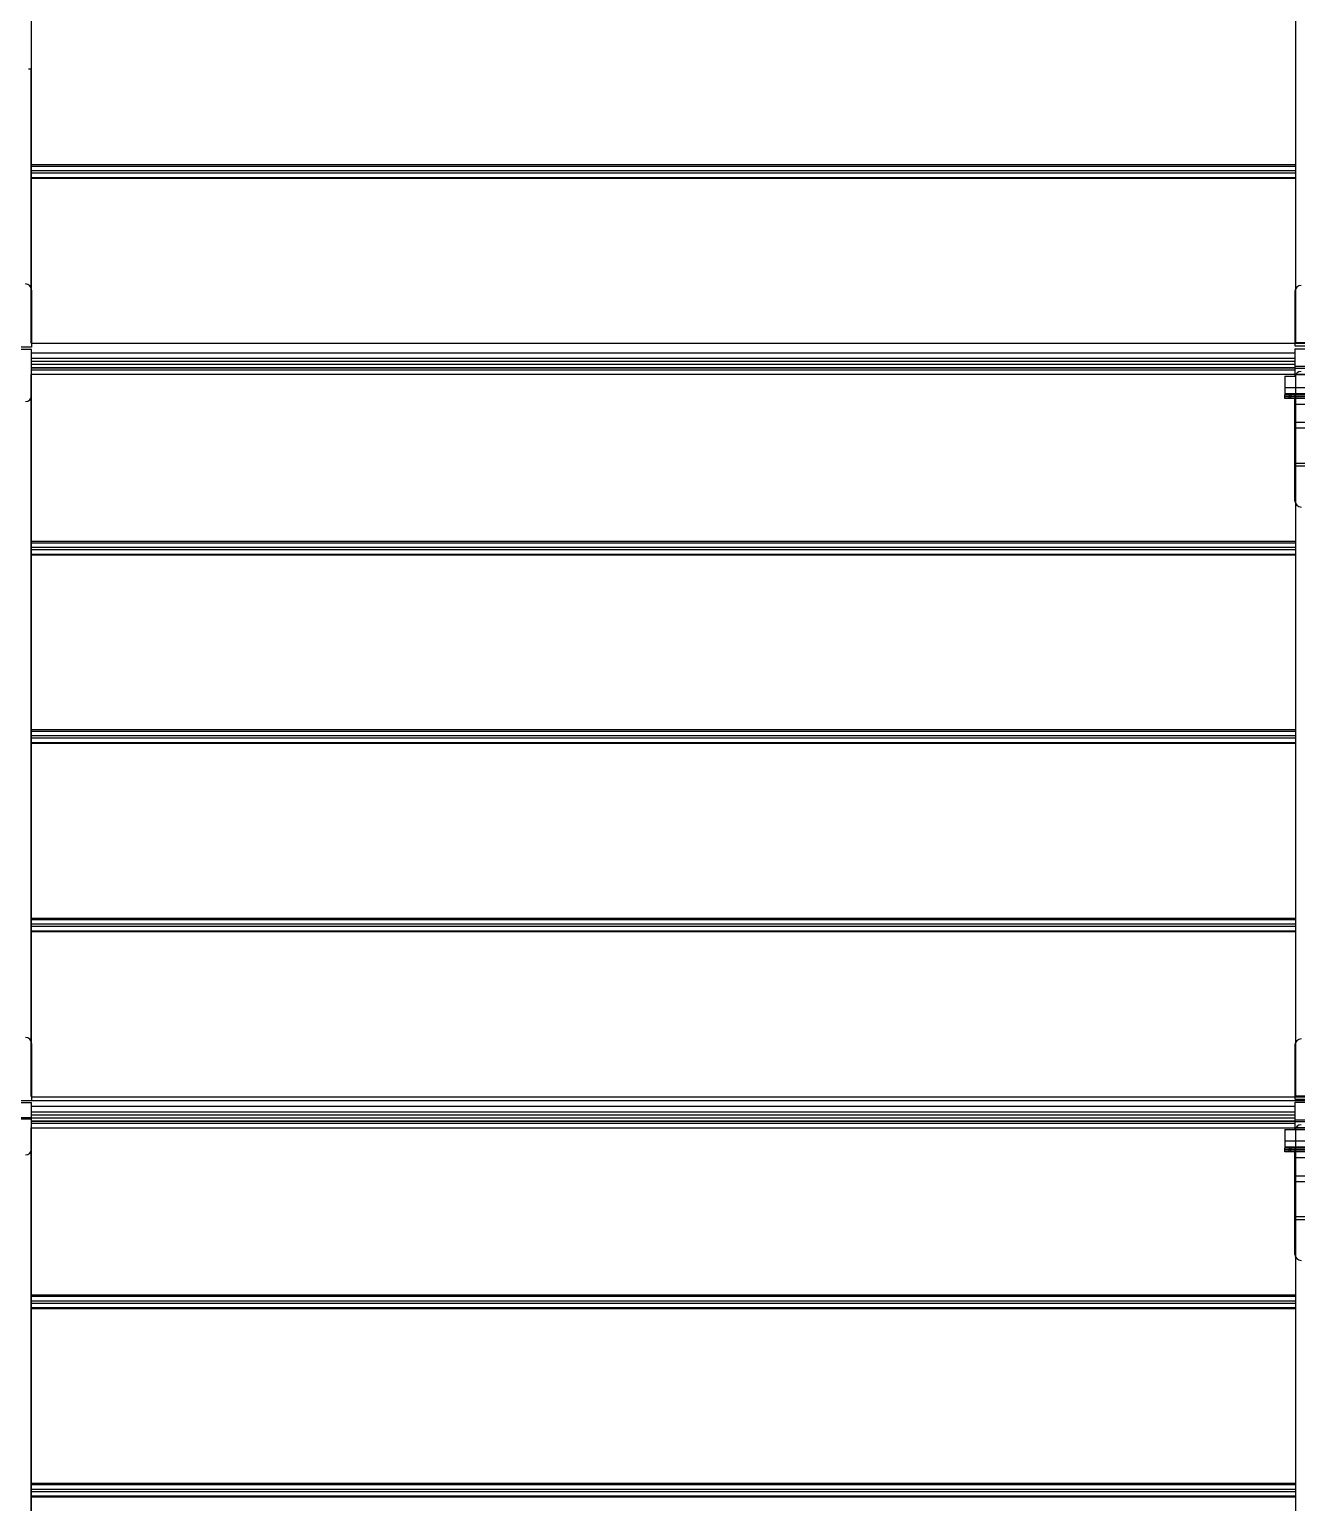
# Model space of a CAD drawing. Header units: millimetres. Extents: x 21899 to 38731, y -5425 to 3612.
# Drawn here: x 24223 to 25064, y -4400 to -3423 of the extents above; entities that cross this region are included whole.
import ezdxf

# ---------------------------------------------------------------- set-up
doc = ezdxf.new("R2010")
doc.units = ezdxf.units.MM

msp = doc.modelspace()

# ---------------------------------------------------------------- linework, layer by layer
at = {"color": 7, "linetype": 'Continuous'}
for p, q in [((25063.57, -3630.47), (25063.57, -3151.27)), ((24224.26, -3539.77), (24224.26, -3343.47)), ((24224.26, -3448.97), (24222.26, -3448.97)), ((24224.26, -3630.67), (24224.26, -3539.77)), ((24223.96, -3630.67), (24224.26, -3630.67)), ((25063.07, -3632.47), (25078.57, -3632.47)), ((25063.07, -3634.47), (25077.57, -3634.47)), ((25063.07, -3634.47), (25063.07, -3652.67)), ((25127.07, -3630.47), (25063.57, -3630.47)), ((25127.07, -3630.47), (25063.57, -3630.47)), ((25027.76, -3637.42), (24224.26, -3637.42)), ((25027.76, -3642.97), (24224.26, -3642.97)), ((25063.07, -3637.42), (25017.57, -3637.42)), ((25063.07, -3642.97), (25017.57, -3642.97)), ((24223.96, -3651.47), (24224.26, -3651.47)), ((25027.76, -3647.05), (24224.26, -3647.05)), ((24224.26, -4130.67), (24224.26, -3651.47)), ((25063.07, -3647.05), (25017.57, -3647.05)), ((25063.57, -4130.47), (25063.57, -3651.27)), ((25063.57, -3651.47), (25125.57, -3651.47)), ((25063.57, -3651.47), (25125.57, -3651.47)), ((25056.27, -3667.47), (25056.27, -3664.97)), ((25063.27, -3666.17), (25063.27, -3664.97)), ((25130.27, -3666.17), (25056.27, -3666.17)), ((25090.22, -3666.27), (25056.27, -3666.27)), ((25063.27, -3667.47), (25063.27, -3666.27)), ((24223.96, -4130.67), (24224.26, -4130.67)), ((25063.07, -4132.47), (25078.57, -4132.47)), ((25063.07, -4134.47), (25077.57, -4134.47)), ((25063.07, -4134.47), (25063.07, -4152.67)), ((25127.07, -4130.47), (25063.57, -4130.47)), ((25127.07, -4130.47), (25063.57, -4130.47)), ((25027.76, -4137.42), (24224.26, -4137.42)), ((25027.76, -4142.97), (24224.26, -4142.97)), ((25063.07, -4137.42), (25017.57, -4137.42)), ((25063.07, -4142.97), (25017.57, -4142.97)), ((24223.96, -4151.47), (24224.26, -4151.47)), ((25027.76, -4147.05), (24224.26, -4147.05)), ((24224.26, -4233.21), (24224.26, -4151.47)), ((25063.07, -4147.05), (25017.57, -4147.05)), ((25063.57, -4233.21), (25063.57, -4151.27)), ((25063.57, -4151.47), (25125.57, -4151.47)), ((25063.57, -4151.47), (25125.57, -4151.47)), ((25056.27, -4167.47), (25056.27, -4164.97)), ((25130.27, -4166.17), (25056.27, -4166.17)), ((25090.22, -4166.27), (25056.27, -4166.27)), ((25063.27, -4166.17), (25063.27, -4164.97)), ((25063.27, -4167.47), (25063.27, -4166.27)), ((24224.26, -4755.67), (24224.26, -4233.21)), ((25063.57, -4755.47), (25063.57, -4233.21))]:
    msp.add_line(p, q, dxfattribs=at)
at = {"color": 9, "linetype": 'Continuous'}
for p, q in [((24223.96, -3539.77), (24223.96, -3448.97)), ((25027.76, -3512.45), (24224.26, -3512.45)), ((24224.26, -3513.22), (25027.76, -3513.22)), ((24224.26, -3516.19), (25027.76, -3516.19)), ((24224.26, -3517.74), (25027.76, -3517.74)), ((25063.57, -3512.45), (25017.57, -3512.45)), ((25017.57, -3513.22), (25063.57, -3513.22)), ((25017.57, -3516.19), (25063.57, -3516.19)), ((25017.57, -3517.74), (25063.57, -3517.74)), ((24224.26, -3520.71), (25027.76, -3520.71)), ((25027.76, -3521.49), (24224.26, -3521.49)), ((25017.57, -3520.71), (25063.57, -3520.71)), ((25063.57, -3521.49), (25017.57, -3521.49)), ((24223.96, -3630.67), (24223.96, -3539.77)), ((25027.76, -3631.04), (24224.26, -3631.04)), ((25125.57, -3631.04), (25017.57, -3631.04)), ((25027.76, -3637.32), (24224.26, -3637.32)), ((25027.76, -3640.97), (24224.26, -3640.97)), ((24224.26, -3644.75), (25027.76, -3644.75)), ((25063.07, -3637.32), (25017.57, -3637.32)), ((25063.07, -3640.97), (25017.57, -3640.97)), ((25017.57, -3644.75), (25063.07, -3644.75)), ((25063.07, -3646.09), (25077.57, -3646.09)), ((24223.96, -4130.67), (24223.96, -3651.47)), ((24224.26, -3647.08), (25027.76, -3647.08)), ((24224.26, -3648.46), (25027.76, -3648.46)), ((24224.26, -3651.38), (25027.76, -3651.38)), ((25017.57, -3647.08), (25063.07, -3647.08)), ((25017.57, -3648.46), (25063.07, -3648.46)), ((25017.57, -3651.38), (25063.57, -3651.38)), ((25063.07, -3647.31), (25077.57, -3647.31)), ((25056.27, -3660.07), (25071.96, -3660.07)), ((25056.27, -3664.17), (25070.56, -3664.17)), ((25059.27, -3664.97), (25059.27, -3666.17)), ((25060.27, -3664.97), (25060.27, -3666.17)), ((25059.27, -3667.47), (25059.27, -3666.27)), ((25060.27, -3667.47), (25060.27, -3666.27)), ((25123.07, -3671.47), (25063.07, -3671.47)), ((25123.07, -3683.47), (25063.07, -3683.47)), ((25123.07, -3687.21), (25063.07, -3687.21)), ((25123.07, -3710.6), (25063.07, -3710.6)), ((25123.07, -3712.47), (25063.07, -3712.47)), ((25027.76, -3762.45), (24224.26, -3762.45)), ((24224.26, -3763.22), (25027.76, -3763.22)), ((25063.57, -3762.45), (25017.57, -3762.45)), ((25017.57, -3763.22), (25063.57, -3763.22)), ((24224.26, -3766.19), (25027.76, -3766.19)), ((24224.26, -3767.74), (25027.76, -3767.74)), ((24224.26, -3770.71), (25027.76, -3770.71)), ((25027.76, -3771.49), (24224.26, -3771.49)), ((25017.57, -3766.19), (25063.57, -3766.19)), ((25017.57, -3767.74), (25063.57, -3767.74)), ((25017.57, -3770.71), (25063.57, -3770.71)), ((25063.57, -3771.49), (25017.57, -3771.49)), ((25027.76, -3887.45), (24224.26, -3887.45)), ((24224.26, -3888.22), (25027.76, -3888.22)), ((25063.57, -3887.45), (25017.57, -3887.45)), ((25017.57, -3888.22), (25063.57, -3888.22)), ((24224.26, -3891.19), (25027.76, -3891.19)), ((24224.26, -3892.74), (25027.76, -3892.74)), ((24224.26, -3895.71), (25027.76, -3895.71)), ((25027.76, -3896.49), (24224.26, -3896.49)), ((25017.57, -3891.19), (25063.57, -3891.19)), ((25017.57, -3892.74), (25063.57, -3892.74)), ((25017.57, -3895.71), (25063.57, -3895.71)), ((25063.57, -3896.49), (25017.57, -3896.49)), ((25027.76, -4012.45), (24224.26, -4012.45)), ((24224.26, -4013.22), (25027.76, -4013.22)), ((24224.26, -4016.19), (25027.76, -4016.19)), ((24224.26, -4017.74), (25027.76, -4017.74)), ((25063.57, -4012.45), (25017.57, -4012.45)), ((25017.57, -4013.22), (25063.57, -4013.22)), ((25017.57, -4016.19), (25063.57, -4016.19)), ((25017.57, -4017.74), (25063.57, -4017.74)), ((24224.26, -4020.71), (25027.76, -4020.71)), ((25027.76, -4021.49), (24224.26, -4021.49)), ((25017.57, -4020.71), (25063.57, -4020.71)), ((25063.57, -4021.49), (25017.57, -4021.49)), ((25027.76, -4133.48), (24213.47, -4133.48)), ((25027.76, -4131.04), (24224.26, -4131.04)), ((25125.57, -4131.04), (25017.57, -4131.04)), ((25125.57, -4133.48), (25017.57, -4133.48)), ((24213.76, -4144.62), (24224.26, -4144.62)), ((25027.76, -4137.32), (24224.26, -4137.32)), ((25027.76, -4140.97), (24224.26, -4140.97)), ((24224.26, -4144.75), (25027.76, -4144.75)), ((25063.07, -4137.32), (25017.57, -4137.32)), ((25063.07, -4140.97), (25017.57, -4140.97)), ((25017.57, -4144.75), (25063.07, -4144.75)), ((24213.76, -4145.56), (24224.26, -4145.56)), ((24223.96, -4233.21), (24223.96, -4151.47)), ((24224.26, -4147.08), (25027.76, -4147.08)), ((24224.26, -4148.46), (25027.76, -4148.46)), ((24224.26, -4151.38), (25027.76, -4151.38)), ((25017.57, -4147.08), (25063.07, -4147.08)), ((25017.57, -4148.46), (25063.07, -4148.46)), ((25017.57, -4151.38), (25063.57, -4151.38)), ((25063.07, -4146.09), (25077.57, -4146.09)), ((25063.07, -4147.31), (25077.57, -4147.31)), ((25056.27, -4160.07), (25071.96, -4160.07)), ((25056.27, -4164.17), (25070.56, -4164.17)), ((25059.27, -4164.97), (25059.27, -4166.17)), ((25059.27, -4167.47), (25059.27, -4166.27)), ((25060.27, -4164.97), (25060.27, -4166.17)), ((25060.27, -4167.47), (25060.27, -4166.27)), ((25123.07, -4171.47), (25063.07, -4171.47)), ((25123.07, -4183.47), (25063.07, -4183.47)), ((25123.07, -4187.21), (25063.07, -4187.21)), ((25123.07, -4210.6), (25063.07, -4210.6)), ((25123.07, -4212.47), (25063.07, -4212.47)), ((24223.96, -4755.67), (24223.96, -4233.21)), ((25027.76, -4262.45), (24224.26, -4262.45)), ((24224.26, -4263.22), (25027.76, -4263.22)), ((24224.26, -4266.19), (25027.76, -4266.19)), ((24224.26, -4267.74), (25027.76, -4267.74)), ((24224.26, -4270.71), (25027.76, -4270.71)), ((25027.76, -4271.49), (24224.26, -4271.49)), ((25063.57, -4262.45), (25017.57, -4262.45)), ((25017.57, -4263.22), (25063.57, -4263.22)), ((25017.57, -4266.19), (25063.57, -4266.19)), ((25017.57, -4267.74), (25063.57, -4267.74)), ((25017.57, -4270.71), (25063.57, -4270.71)), ((25063.57, -4271.49), (25017.57, -4271.49)), ((25027.76, -4387.45), (24224.26, -4387.45)), ((24224.26, -4388.22), (25027.76, -4388.22)), ((25063.57, -4387.45), (25017.57, -4387.45)), ((25017.57, -4388.22), (25063.57, -4388.22)), ((24224.26, -4391.19), (25027.76, -4391.19)), ((24224.26, -4392.74), (25027.76, -4392.74)), ((24224.26, -4395.71), (25027.76, -4395.71)), ((25027.76, -4396.49), (24224.26, -4396.49)), ((25017.57, -4391.19), (25063.57, -4391.19)), ((25017.57, -4392.74), (25063.57, -4392.74)), ((25017.57, -4395.71), (25063.57, -4395.71)), ((25063.57, -4396.49), (25017.57, -4396.49))]:
    msp.add_line(p, q, dxfattribs=at)
at = {"color": 3, "linetype": 'Continuous'}
for p, q in [((24224.26, -3595.47), (24224.26, -3633.47)), ((24224.26, -3633.47), (24213.56, -3633.47)), ((24213.76, -3634.77), (24224.26, -3634.77)), ((24224.26, -3665.47), (24224.26, -3634.77)), ((25056.27, -3652.67), (25063.07, -3652.67)), ((25056.27, -3652.67), (25056.27, -3664.97)), ((25063.57, -3651.27), (25125.57, -3651.27)), ((25063.57, -3651.27), (25125.57, -3651.27)), ((25130.27, -3664.97), (25056.27, -3664.97)), ((25062.98, -3667.47), (25056.27, -3667.47)), ((25130.27, -3667.47), (25063.07, -3667.47)), ((25063.07, -3735.47), (25063.07, -3667.47)), ((24224.26, -4095.47), (24224.26, -4133.47)), ((24224.26, -4133.47), (24213.56, -4133.47)), ((24213.76, -4134.77), (24224.26, -4134.77)), ((24224.26, -4165.47), (24224.26, -4134.77)), ((25056.27, -4152.67), (25074.77, -4152.67)), ((25056.27, -4152.67), (25056.27, -4164.97)), ((25063.57, -4151.27), (25125.57, -4151.27)), ((25063.57, -4151.27), (25125.57, -4151.27)), ((25130.27, -4164.97), (25056.27, -4164.97)), ((25062.98, -4167.47), (25056.27, -4167.47)), ((25130.27, -4167.47), (25063.07, -4167.47)), ((25063.07, -4235.47), (25063.07, -4167.47))]:
    msp.add_line(p, q, dxfattribs=at)
for p, q in [((25063.07, -3596.47), (25063.07, -3632.47)), ((25063.07, -4096.47), (25063.07, -4132.47))]:
    msp.add_line(p, q)
for centre, start, end in [((24220.26, -3595.47), 0, 90), ((25067.07, -3653.47), 90, 168.44976), ((24220.26, -3665.47), 270, 0), ((25067.07, -3735.47), 180, 270), ((24220.26, -4095.47), 0, 90), ((25067.07, -4153.47), 90, 168.44976), ((24220.26, -4165.47), 270, 0), ((25067.07, -4235.47), 180, 270)]:
    msp.add_arc(centre, 4, start, end, dxfattribs=at)
at = {"color": 7, "linetype": 'Continuous'}
for centre in [(25067.07, -3596.47), (25067.07, -4096.47)]:
    msp.add_arc(centre, 4, 90, 180, dxfattribs=at)

doc.saveas('drawing.dxf')
